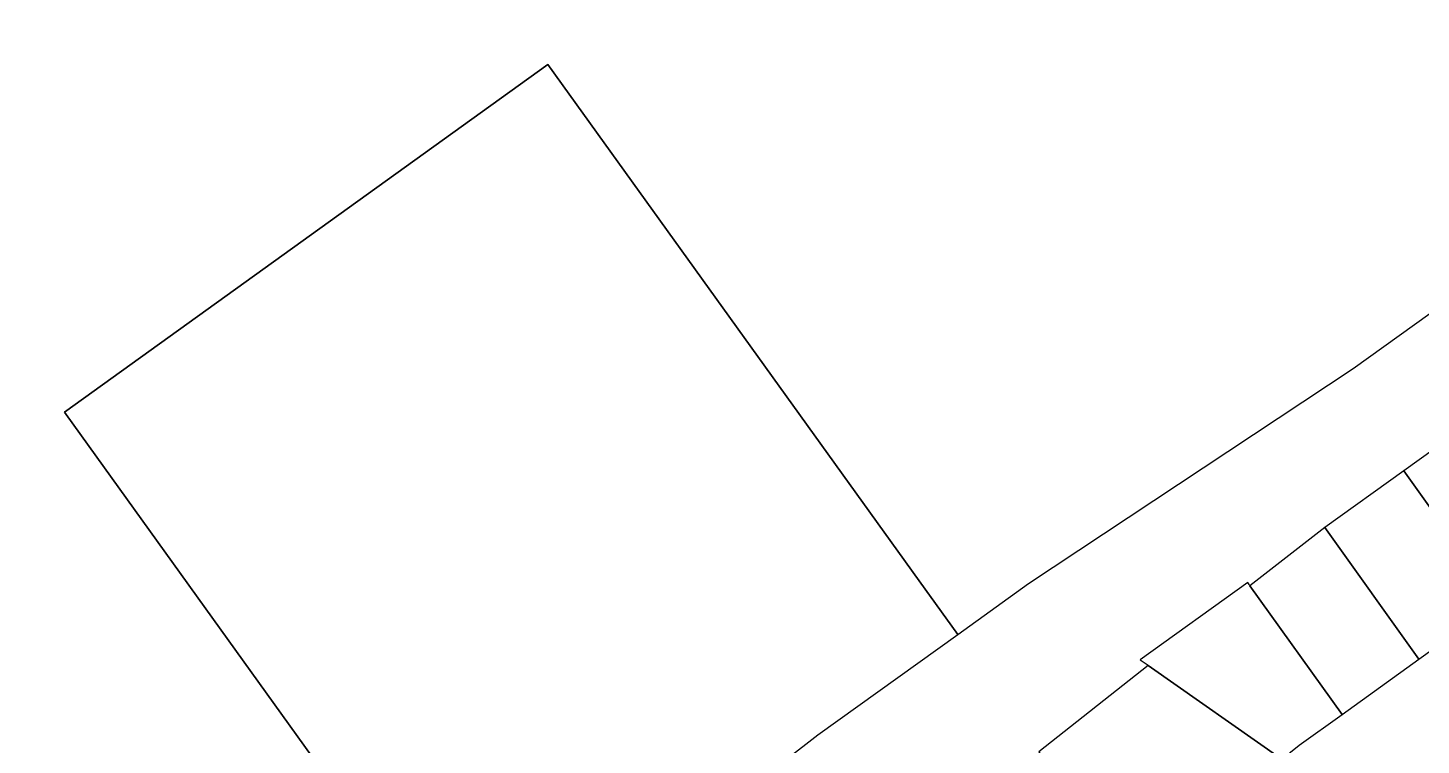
# Model space of a CAD drawing. Header units: metres. Extents: x 1641456 to 1644813, y 5693985 to 5698324.
# Drawn here: x 1643282.6 to 1643609.8, y 5694899.6 to 5695068 of the extents above; entities that cross this region are included whole.
import ezdxf

# ---------------------------------------------------------------- set-up
doc = ezdxf.new("R2010")
doc.units = ezdxf.units.M

msp = doc.modelspace()

# ---------------------------------------------------------------- linework, layer by layer
msp.add_lwpolyline([(1643029.38, 5694582.33), (1643228.55, 5694725.56), (1643336.18, 5694802.96), (1643389.38, 5694841.22), (1643380.63, 5694853.38), (1643291.2, 5694977.75), (1643404.73, 5695059.4), (1643491.91, 5694938.17), (1643500.97, 5694925.59), (1643500.97, 5694925.59), (1643517.62, 5694937.55), (1643593.8, 5694988.05), (1643662.2, 5695037.1), (1643827.02, 5695155.31), (1643825.24, 5695157.78), (1643907.79, 5695216.98), (1643910.57, 5695218.98), (1643928.1, 5695238.43), (1643937.97, 5695245.56), (1643961.98, 5695256), (1644153.25, 5695393.71), (1644482.21, 5695631.95)])
msp.add_lwpolyline([(1643029.38, 5694582.33), (1643228.55, 5694725.56), (1643336.18, 5694802.96), (1643389.38, 5694841.22), (1643380.63, 5694853.38), (1643291.2, 5694977.75), (1643404.73, 5695059.4), (1643491.91, 5694938.17), (1643500.97, 5694925.59), (1643500.97, 5694925.59), (1643517.62, 5694937.55), (1643593.8, 5694988.05), (1643662.2, 5695037.1), (1643827.02, 5695155.31), (1643825.24, 5695157.78), (1643907.79, 5695216.98), (1643910.57, 5695218.98), (1643928.1, 5695238.43), (1643937.97, 5695245.56), (1643961.98, 5695256), (1644153.25, 5695393.71), (1644482.21, 5695631.95)])
msp.add_lwpolyline([(1643029.38, 5694582.33), (1643228.55, 5694725.56), (1643336.18, 5694802.96), (1643389.38, 5694841.22), (1643380.63, 5694853.38), (1643291.2, 5694977.75), (1643404.73, 5695059.4), (1643491.91, 5694938.17), (1643500.97, 5694925.59), (1643500.97, 5694925.59), (1643517.62, 5694937.55), (1643593.8, 5694988.05), (1643662.2, 5695037.1), (1643827.02, 5695155.31), (1643825.24, 5695157.78), (1643907.79, 5695216.98), (1643910.57, 5695218.98), (1643928.1, 5695238.43), (1643937.97, 5695245.56), (1643961.98, 5695256), (1644153.25, 5695393.71), (1644482.21, 5695631.95)])
msp.add_lwpolyline([(1643029.38, 5694582.33), (1643228.55, 5694725.56), (1643336.18, 5694802.96), (1643389.38, 5694841.22), (1643380.63, 5694853.38), (1643291.2, 5694977.75), (1643404.73, 5695059.4), (1643491.91, 5694938.17), (1643500.97, 5694925.59), (1643500.97, 5694925.59), (1643517.62, 5694937.55), (1643593.8, 5694988.05), (1643662.2, 5695037.1), (1643827.02, 5695155.31), (1643825.24, 5695157.78), (1643907.79, 5695216.98), (1643910.57, 5695218.98), (1643928.1, 5695238.43), (1643937.97, 5695245.56), (1643961.98, 5695256), (1644153.25, 5695393.71), (1644482.21, 5695631.95)])
msp.add_lwpolyline([(1643029.38, 5694582.33), (1643228.55, 5694725.56), (1643336.18, 5694802.96), (1643389.38, 5694841.22), (1643380.63, 5694853.38), (1643291.2, 5694977.75), (1643404.73, 5695059.4), (1643491.91, 5694938.17), (1643500.97, 5694925.59), (1643500.97, 5694925.59), (1643517.62, 5694937.55), (1643593.8, 5694988.05), (1643662.2, 5695037.1), (1643827.02, 5695155.31), (1643825.24, 5695157.78), (1643907.79, 5695216.98), (1643910.57, 5695218.98), (1643928.1, 5695238.43), (1643937.97, 5695245.56), (1643961.98, 5695256), (1644153.25, 5695393.71), (1644482.21, 5695631.95)])
msp.add_lwpolyline([(1643029.38, 5694582.33), (1643228.55, 5694725.56), (1643336.18, 5694802.96), (1643389.38, 5694841.22), (1643380.63, 5694853.38), (1643291.2, 5694977.75), (1643404.73, 5695059.4), (1643491.91, 5694938.17), (1643500.97, 5694925.59), (1643500.97, 5694925.59), (1643517.62, 5694937.55), (1643593.8, 5694988.05), (1643662.2, 5695037.1), (1643827.02, 5695155.31), (1643825.24, 5695157.78), (1643907.79, 5695216.98), (1643910.57, 5695218.98), (1643928.1, 5695238.43), (1643937.97, 5695245.56), (1643961.98, 5695256), (1644153.25, 5695393.71), (1644482.21, 5695631.95)])
msp.add_lwpolyline([(1643029.38, 5694582.33), (1643228.55, 5694725.56), (1643336.18, 5694802.96), (1643389.38, 5694841.22), (1643380.63, 5694853.38), (1643291.2, 5694977.75), (1643404.73, 5695059.4), (1643491.91, 5694938.17), (1643500.97, 5694925.59), (1643500.97, 5694925.59), (1643517.62, 5694937.55), (1643593.8, 5694988.05), (1643662.2, 5695037.1), (1643827.02, 5695155.31), (1643825.24, 5695157.78), (1643907.79, 5695216.98), (1643910.57, 5695218.98), (1643928.1, 5695238.43), (1643937.97, 5695245.56), (1643961.98, 5695256), (1644153.25, 5695393.71), (1644482.21, 5695631.95)])
msp.add_lwpolyline([(1643029.38, 5694582.33), (1643228.55, 5694725.56), (1643336.18, 5694802.96), (1643389.38, 5694841.22), (1643380.63, 5694853.38), (1643291.2, 5694977.75), (1643404.73, 5695059.4), (1643491.91, 5694938.17), (1643500.97, 5694925.59), (1643500.97, 5694925.59), (1643517.62, 5694937.55), (1643593.8, 5694988.05), (1643662.2, 5695037.1), (1643827.02, 5695155.31), (1643825.24, 5695157.78), (1643907.79, 5695216.98), (1643910.57, 5695218.98), (1643928.1, 5695238.43), (1643937.97, 5695245.56), (1643961.98, 5695256), (1644153.25, 5695393.71), (1644482.21, 5695631.95)])
msp.add_lwpolyline([(1643029.38, 5694582.33), (1643228.55, 5694725.56), (1643336.18, 5694802.96), (1643389.38, 5694841.22), (1643380.63, 5694853.38), (1643291.2, 5694977.75), (1643404.73, 5695059.4), (1643491.91, 5694938.17), (1643500.97, 5694925.59), (1643500.97, 5694925.59), (1643517.62, 5694937.55), (1643593.8, 5694988.05), (1643662.2, 5695037.1), (1643827.02, 5695155.31), (1643825.24, 5695157.78), (1643907.79, 5695216.98), (1643910.57, 5695218.98), (1643928.1, 5695238.43), (1643937.97, 5695245.56), (1643961.98, 5695256), (1644153.25, 5695393.71), (1644482.21, 5695631.95)])
msp.add_lwpolyline([(1643029.38, 5694582.33), (1643228.55, 5694725.56), (1643336.18, 5694802.96), (1643389.38, 5694841.22), (1643380.63, 5694853.38), (1643291.2, 5694977.75), (1643404.73, 5695059.4), (1643491.91, 5694938.17), (1643500.97, 5694925.59), (1643500.97, 5694925.59), (1643517.62, 5694937.55), (1643593.8, 5694988.05), (1643662.2, 5695037.1), (1643827.02, 5695155.31), (1643825.24, 5695157.78), (1643907.79, 5695216.98), (1643910.57, 5695218.98), (1643928.1, 5695238.43), (1643937.97, 5695245.56), (1643961.98, 5695256), (1644153.25, 5695393.71), (1644482.21, 5695631.95)])
msp.add_lwpolyline([(1643029.38, 5694582.33), (1643228.55, 5694725.56), (1643336.18, 5694802.96), (1643389.38, 5694841.22), (1643380.63, 5694853.38), (1643291.2, 5694977.75), (1643404.73, 5695059.4), (1643491.91, 5694938.17), (1643500.97, 5694925.59), (1643500.97, 5694925.59), (1643517.62, 5694937.55), (1643593.8, 5694988.05), (1643662.2, 5695037.1), (1643827.02, 5695155.31), (1643825.24, 5695157.78), (1643907.79, 5695216.98), (1643910.57, 5695218.98), (1643928.1, 5695238.43), (1643937.97, 5695245.56), (1643961.98, 5695256), (1644153.25, 5695393.71), (1644482.21, 5695631.95)])
msp.add_lwpolyline([(1643029.38, 5694582.33), (1643228.55, 5694725.56), (1643336.18, 5694802.96), (1643389.38, 5694841.22), (1643380.63, 5694853.38), (1643291.2, 5694977.75), (1643404.73, 5695059.4), (1643491.91, 5694938.17), (1643500.97, 5694925.59), (1643500.97, 5694925.59), (1643517.62, 5694937.55), (1643593.8, 5694988.05), (1643662.2, 5695037.1), (1643827.02, 5695155.31), (1643825.24, 5695157.78), (1643907.79, 5695216.98), (1643910.57, 5695218.98), (1643928.1, 5695238.43), (1643937.97, 5695245.56), (1643961.98, 5695256), (1644153.25, 5695393.71), (1644482.21, 5695631.95)])
msp.add_lwpolyline([(1643029.38, 5694582.33), (1643228.55, 5694725.56), (1643336.18, 5694802.96), (1643389.38, 5694841.22), (1643380.63, 5694853.38), (1643291.2, 5694977.75), (1643404.73, 5695059.4), (1643491.91, 5694938.17), (1643500.97, 5694925.59), (1643500.97, 5694925.59), (1643517.62, 5694937.55), (1643593.8, 5694988.05), (1643662.2, 5695037.1), (1643827.02, 5695155.31), (1643825.24, 5695157.78), (1643907.79, 5695216.98), (1643910.57, 5695218.98), (1643928.1, 5695238.43), (1643937.97, 5695245.56), (1643961.98, 5695256), (1644153.25, 5695393.71), (1644482.21, 5695631.95)])
msp.add_lwpolyline([(1643029.38, 5694582.33), (1643228.55, 5694725.56), (1643336.18, 5694802.96), (1643389.38, 5694841.22), (1643380.63, 5694853.38), (1643291.2, 5694977.75), (1643404.73, 5695059.4), (1643491.91, 5694938.17), (1643500.97, 5694925.59), (1643500.97, 5694925.59), (1643517.62, 5694937.55), (1643593.8, 5694988.05), (1643662.2, 5695037.1), (1643827.02, 5695155.31), (1643825.24, 5695157.78), (1643907.79, 5695216.98), (1643910.57, 5695218.98), (1643928.1, 5695238.43), (1643937.97, 5695245.56), (1643961.98, 5695256), (1644153.25, 5695393.71), (1644482.21, 5695631.95)])
msp.add_lwpolyline([(1643029.38, 5694582.33), (1643228.55, 5694725.56), (1643336.18, 5694802.96), (1643389.38, 5694841.22), (1643380.63, 5694853.38), (1643291.2, 5694977.75), (1643404.73, 5695059.4), (1643491.91, 5694938.17), (1643500.97, 5694925.59), (1643500.97, 5694925.59), (1643517.62, 5694937.55), (1643593.8, 5694988.05), (1643662.2, 5695037.1), (1643827.02, 5695155.31), (1643825.24, 5695157.78), (1643907.79, 5695216.98), (1643910.57, 5695218.98), (1643928.1, 5695238.43), (1643937.97, 5695245.56), (1643961.98, 5695256), (1644153.25, 5695393.71), (1644482.21, 5695631.95)])
msp.add_lwpolyline([(1643029.38, 5694582.33), (1643228.55, 5694725.56), (1643336.18, 5694802.96), (1643389.38, 5694841.22), (1643380.63, 5694853.38), (1643291.2, 5694977.75), (1643404.73, 5695059.4), (1643491.91, 5694938.17), (1643500.97, 5694925.59), (1643500.97, 5694925.59), (1643517.62, 5694937.55), (1643593.8, 5694988.05), (1643662.2, 5695037.1), (1643827.02, 5695155.31), (1643825.24, 5695157.78), (1643907.79, 5695216.98), (1643910.57, 5695218.98), (1643928.1, 5695238.43), (1643937.97, 5695245.56), (1643961.98, 5695256), (1644153.25, 5695393.71), (1644482.21, 5695631.95)])
msp.add_lwpolyline([(1643029.38, 5694582.33), (1643228.55, 5694725.56), (1643336.18, 5694802.96), (1643389.38, 5694841.22), (1643380.63, 5694853.38), (1643291.2, 5694977.75), (1643404.73, 5695059.4), (1643491.91, 5694938.17), (1643500.97, 5694925.59), (1643500.97, 5694925.59), (1643517.62, 5694937.55), (1643593.8, 5694988.05), (1643662.2, 5695037.1), (1643827.02, 5695155.31), (1643825.24, 5695157.78), (1643907.79, 5695216.98), (1643910.57, 5695218.98), (1643928.1, 5695238.43), (1643937.97, 5695245.56), (1643961.98, 5695256), (1644153.25, 5695393.71), (1644482.21, 5695631.95)])
msp.add_lwpolyline([(1643029.38, 5694582.33), (1643228.55, 5694725.56), (1643336.18, 5694802.96), (1643389.38, 5694841.22), (1643380.63, 5694853.38), (1643291.2, 5694977.75), (1643404.73, 5695059.4), (1643491.91, 5694938.17), (1643500.97, 5694925.59), (1643500.97, 5694925.59), (1643517.62, 5694937.55), (1643593.8, 5694988.05), (1643662.2, 5695037.1), (1643827.02, 5695155.31), (1643825.24, 5695157.78), (1643907.79, 5695216.98), (1643910.57, 5695218.98), (1643928.1, 5695238.43), (1643937.97, 5695245.56), (1643961.98, 5695256), (1644153.25, 5695393.71), (1644482.21, 5695631.95)])
msp.add_lwpolyline([(1643029.38, 5694582.33), (1643228.55, 5694725.56), (1643336.18, 5694802.96), (1643389.38, 5694841.22), (1643380.63, 5694853.38), (1643291.2, 5694977.75), (1643404.73, 5695059.4), (1643491.91, 5694938.17), (1643500.97, 5694925.59), (1643500.97, 5694925.59), (1643517.62, 5694937.55), (1643593.8, 5694988.05), (1643662.2, 5695037.1), (1643827.02, 5695155.31), (1643825.24, 5695157.78), (1643907.79, 5695216.98), (1643910.57, 5695218.98), (1643928.1, 5695238.43), (1643937.97, 5695245.56), (1643961.98, 5695256), (1644153.25, 5695393.71), (1644482.21, 5695631.95)])
msp.add_lwpolyline([(1643029.38, 5694582.33), (1643228.55, 5694725.56), (1643336.18, 5694802.96), (1643389.38, 5694841.22), (1643380.63, 5694853.38), (1643291.2, 5694977.75), (1643404.73, 5695059.4), (1643491.91, 5694938.17), (1643500.97, 5694925.59), (1643500.97, 5694925.59), (1643517.62, 5694937.55), (1643593.8, 5694988.05), (1643662.2, 5695037.1), (1643827.02, 5695155.31), (1643825.24, 5695157.78), (1643907.79, 5695216.98), (1643910.57, 5695218.98), (1643928.1, 5695238.43), (1643937.97, 5695245.56), (1643961.98, 5695256), (1644153.25, 5695393.71), (1644482.21, 5695631.95)])
msp.add_lwpolyline([(1643029.38, 5694582.33), (1643228.55, 5694725.56), (1643336.18, 5694802.96), (1643389.38, 5694841.22), (1643380.63, 5694853.38), (1643291.2, 5694977.75), (1643404.73, 5695059.4), (1643491.91, 5694938.17), (1643500.97, 5694925.59), (1643500.97, 5694925.59), (1643517.62, 5694937.55), (1643593.8, 5694988.05), (1643662.2, 5695037.1), (1643827.02, 5695155.31), (1643825.24, 5695157.78), (1643907.79, 5695216.98), (1643910.57, 5695218.98), (1643928.1, 5695238.43), (1643937.97, 5695245.56), (1643961.98, 5695256), (1644153.25, 5695393.71), (1644482.21, 5695631.95)])
msp.add_lwpolyline([(1643029.38, 5694582.33), (1643228.55, 5694725.56), (1643336.18, 5694802.96), (1643389.38, 5694841.22), (1643380.63, 5694853.38), (1643291.2, 5694977.75), (1643404.73, 5695059.4), (1643491.91, 5694938.17), (1643500.97, 5694925.59), (1643500.97, 5694925.59), (1643517.62, 5694937.55), (1643593.8, 5694988.05), (1643662.2, 5695037.1), (1643827.02, 5695155.31), (1643825.24, 5695157.78), (1643907.79, 5695216.98), (1643910.57, 5695218.98), (1643928.1, 5695238.43), (1643937.97, 5695245.56), (1643961.98, 5695256), (1644153.25, 5695393.71), (1644482.21, 5695631.95)])
msp.add_lwpolyline([(1643029.38, 5694582.33), (1643228.55, 5694725.56), (1643336.18, 5694802.96), (1643389.38, 5694841.22), (1643380.63, 5694853.38), (1643291.2, 5694977.75), (1643404.73, 5695059.4), (1643491.91, 5694938.17), (1643500.97, 5694925.59), (1643500.97, 5694925.59), (1643517.62, 5694937.55), (1643593.8, 5694988.05), (1643662.2, 5695037.1), (1643827.02, 5695155.31), (1643825.24, 5695157.78), (1643907.79, 5695216.98), (1643910.57, 5695218.98), (1643928.1, 5695238.43), (1643937.97, 5695245.56), (1643961.98, 5695256), (1644153.25, 5695393.71), (1644482.21, 5695631.95)])
msp.add_lwpolyline([(1643029.38, 5694582.33), (1643228.55, 5694725.56), (1643336.18, 5694802.96), (1643389.38, 5694841.22), (1643380.63, 5694853.38), (1643291.2, 5694977.75), (1643404.73, 5695059.4), (1643491.91, 5694938.17), (1643500.97, 5694925.59), (1643500.97, 5694925.59), (1643517.62, 5694937.55), (1643593.8, 5694988.05), (1643662.2, 5695037.1), (1643827.02, 5695155.31), (1643825.24, 5695157.78), (1643907.79, 5695216.98), (1643910.57, 5695218.98), (1643928.1, 5695238.43), (1643937.97, 5695245.56), (1643961.98, 5695256), (1644153.25, 5695393.71), (1644482.21, 5695631.95)])
msp.add_lwpolyline([(1643029.38, 5694582.33), (1643228.55, 5694725.56), (1643336.18, 5694802.96), (1643389.38, 5694841.22), (1643380.63, 5694853.38), (1643291.2, 5694977.75), (1643404.73, 5695059.4), (1643491.91, 5694938.17), (1643500.97, 5694925.59), (1643500.97, 5694925.59), (1643517.62, 5694937.55), (1643593.8, 5694988.05), (1643662.2, 5695037.1), (1643827.02, 5695155.31), (1643825.24, 5695157.78), (1643907.79, 5695216.98), (1643910.57, 5695218.98), (1643928.1, 5695238.43), (1643937.97, 5695245.56), (1643961.98, 5695256), (1644153.25, 5695393.71), (1644482.21, 5695631.95)])
msp.add_lwpolyline([(1643029.38, 5694582.33), (1643228.55, 5694725.56), (1643336.18, 5694802.96), (1643389.38, 5694841.22), (1643380.63, 5694853.38), (1643291.2, 5694977.75), (1643404.73, 5695059.4), (1643491.91, 5694938.17), (1643500.97, 5694925.59), (1643500.97, 5694925.59), (1643517.62, 5694937.55), (1643593.8, 5694988.05), (1643662.2, 5695037.1), (1643827.02, 5695155.31), (1643825.24, 5695157.78), (1643907.79, 5695216.98), (1643910.57, 5695218.98), (1643928.1, 5695238.43), (1643937.97, 5695245.56), (1643961.98, 5695256), (1644153.25, 5695393.71), (1644482.21, 5695631.95)])
msp.add_lwpolyline([(1643029.38, 5694582.33), (1643228.55, 5694725.56), (1643336.18, 5694802.96), (1643389.38, 5694841.22), (1643380.63, 5694853.38), (1643291.2, 5694977.75), (1643404.73, 5695059.4), (1643491.91, 5694938.17), (1643500.97, 5694925.59), (1643500.97, 5694925.59), (1643517.62, 5694937.55), (1643593.8, 5694988.05), (1643662.2, 5695037.1), (1643827.02, 5695155.31), (1643825.24, 5695157.78), (1643907.79, 5695216.98), (1643910.57, 5695218.98), (1643928.1, 5695238.43), (1643937.97, 5695245.56), (1643961.98, 5695256), (1644153.25, 5695393.71), (1644482.21, 5695631.95)])
msp.add_lwpolyline([(1643029.38, 5694582.33), (1643228.55, 5694725.56), (1643336.18, 5694802.96), (1643389.38, 5694841.22), (1643380.63, 5694853.38), (1643291.2, 5694977.75), (1643404.73, 5695059.4), (1643491.91, 5694938.17), (1643500.97, 5694925.59), (1643500.97, 5694925.59), (1643517.62, 5694937.55), (1643593.8, 5694988.05), (1643662.2, 5695037.1), (1643827.02, 5695155.31), (1643825.24, 5695157.78), (1643907.79, 5695216.98), (1643910.57, 5695218.98), (1643928.1, 5695238.43), (1643937.97, 5695245.56), (1643961.98, 5695256), (1644153.25, 5695393.71), (1644482.21, 5695631.95)])
msp.add_lwpolyline([(1643029.38, 5694582.33), (1643228.55, 5694725.56), (1643336.18, 5694802.96), (1643389.38, 5694841.22), (1643380.63, 5694853.38), (1643291.2, 5694977.75), (1643404.73, 5695059.4), (1643491.91, 5694938.17), (1643500.97, 5694925.59), (1643500.97, 5694925.59), (1643517.62, 5694937.55), (1643593.8, 5694988.05), (1643662.2, 5695037.1), (1643827.02, 5695155.31), (1643825.24, 5695157.78), (1643907.79, 5695216.98), (1643910.57, 5695218.98), (1643928.1, 5695238.43), (1643937.97, 5695245.56), (1643961.98, 5695256), (1644153.25, 5695393.71), (1644482.21, 5695631.95)])
msp.add_lwpolyline([(1643029.38, 5694582.33), (1643228.55, 5694725.56), (1643336.18, 5694802.96), (1643389.38, 5694841.22), (1643380.63, 5694853.38), (1643291.2, 5694977.75), (1643404.73, 5695059.4), (1643491.91, 5694938.17), (1643500.97, 5694925.59), (1643500.97, 5694925.59), (1643517.62, 5694937.55), (1643593.8, 5694988.05), (1643662.2, 5695037.1), (1643827.02, 5695155.31), (1643825.24, 5695157.78), (1643907.79, 5695216.98), (1643910.57, 5695218.98), (1643928.1, 5695238.43), (1643937.97, 5695245.56), (1643961.98, 5695256), (1644153.25, 5695393.71), (1644482.21, 5695631.95)])
msp.add_lwpolyline([(1643029.38, 5694582.33), (1643228.55, 5694725.56), (1643336.18, 5694802.96), (1643389.38, 5694841.22), (1643380.63, 5694853.38), (1643291.2, 5694977.75), (1643404.73, 5695059.4), (1643491.91, 5694938.17), (1643500.97, 5694925.59), (1643500.97, 5694925.59), (1643517.62, 5694937.55), (1643593.8, 5694988.05), (1643662.2, 5695037.1), (1643827.02, 5695155.31), (1643825.24, 5695157.78), (1643907.79, 5695216.98), (1643910.57, 5695218.98), (1643928.1, 5695238.43), (1643937.97, 5695245.56), (1643961.98, 5695256), (1644153.25, 5695393.71), (1644482.21, 5695631.95)])
msp.add_lwpolyline([(1643029.38, 5694582.33), (1643228.55, 5694725.56), (1643336.18, 5694802.96), (1643389.38, 5694841.22), (1643380.63, 5694853.38), (1643291.2, 5694977.75), (1643404.73, 5695059.4), (1643491.91, 5694938.17), (1643500.97, 5694925.59), (1643500.97, 5694925.59), (1643517.62, 5694937.55), (1643593.8, 5694988.05), (1643662.2, 5695037.1), (1643827.02, 5695155.31), (1643825.24, 5695157.78), (1643907.79, 5695216.98), (1643910.57, 5695218.98), (1643928.1, 5695238.43), (1643937.97, 5695245.56), (1643961.98, 5695256), (1644153.25, 5695393.71), (1644482.21, 5695631.95)])
msp.add_lwpolyline([(1643029.38, 5694582.33), (1643228.55, 5694725.56), (1643336.18, 5694802.96), (1643389.38, 5694841.22), (1643380.63, 5694853.38), (1643291.2, 5694977.75), (1643404.73, 5695059.4), (1643491.91, 5694938.17), (1643500.97, 5694925.59), (1643500.97, 5694925.59), (1643517.62, 5694937.55), (1643593.8, 5694988.05), (1643662.2, 5695037.1), (1643827.02, 5695155.31), (1643825.24, 5695157.78), (1643907.79, 5695216.98), (1643910.57, 5695218.98), (1643928.1, 5695238.43), (1643937.97, 5695245.56), (1643961.98, 5695256), (1644153.25, 5695393.71), (1644482.21, 5695631.95)])
msp.add_lwpolyline([(1643029.38, 5694582.33), (1643228.55, 5694725.56), (1643336.18, 5694802.96), (1643389.38, 5694841.22), (1643380.63, 5694853.38), (1643291.2, 5694977.75), (1643404.73, 5695059.4), (1643491.91, 5694938.17), (1643500.97, 5694925.59), (1643500.97, 5694925.59), (1643517.62, 5694937.55), (1643593.8, 5694988.05), (1643662.2, 5695037.1), (1643827.02, 5695155.31), (1643825.24, 5695157.78), (1643907.79, 5695216.98), (1643910.57, 5695218.98), (1643928.1, 5695238.43), (1643937.97, 5695245.56), (1643961.98, 5695256), (1644153.25, 5695393.71), (1644482.21, 5695631.95)])
msp.add_lwpolyline([(1643029.38, 5694582.33), (1643228.55, 5694725.56), (1643336.18, 5694802.96), (1643389.38, 5694841.22), (1643380.63, 5694853.38), (1643291.2, 5694977.75), (1643404.73, 5695059.4), (1643491.91, 5694938.17), (1643500.97, 5694925.59), (1643500.97, 5694925.59), (1643517.62, 5694937.55), (1643593.8, 5694988.05), (1643662.2, 5695037.1), (1643827.02, 5695155.31), (1643825.24, 5695157.78), (1643907.79, 5695216.98), (1643910.57, 5695218.98), (1643928.1, 5695238.43), (1643937.97, 5695245.56), (1643961.98, 5695256), (1644153.25, 5695393.71), (1644482.21, 5695631.95)])
msp.add_lwpolyline([(1643029.38, 5694582.33), (1643228.55, 5694725.56), (1643336.18, 5694802.96), (1643389.38, 5694841.22), (1643380.63, 5694853.38), (1643291.2, 5694977.75), (1643404.73, 5695059.4), (1643491.91, 5694938.17), (1643500.97, 5694925.59), (1643500.97, 5694925.59), (1643517.62, 5694937.55), (1643593.8, 5694988.05), (1643662.2, 5695037.1), (1643827.02, 5695155.31), (1643825.24, 5695157.78), (1643907.79, 5695216.98), (1643910.57, 5695218.98), (1643928.1, 5695238.43), (1643937.97, 5695245.56), (1643961.98, 5695256), (1644153.25, 5695393.71), (1644482.21, 5695631.95)])
msp.add_lwpolyline([(1643029.38, 5694582.33), (1643228.55, 5694725.56), (1643336.18, 5694802.96), (1643389.38, 5694841.22), (1643380.63, 5694853.38), (1643291.2, 5694977.75), (1643404.73, 5695059.4), (1643491.91, 5694938.17), (1643500.97, 5694925.59), (1643500.97, 5694925.59), (1643517.62, 5694937.55), (1643593.8, 5694988.05), (1643662.2, 5695037.1), (1643827.02, 5695155.31), (1643825.24, 5695157.78), (1643907.79, 5695216.98), (1643910.57, 5695218.98), (1643928.1, 5695238.43), (1643937.97, 5695245.56), (1643961.98, 5695256), (1644153.25, 5695393.71), (1644482.21, 5695631.95)])
msp.add_lwpolyline([(1643029.38, 5694582.33), (1643228.55, 5694725.56), (1643336.18, 5694802.96), (1643389.38, 5694841.22), (1643380.63, 5694853.38), (1643291.2, 5694977.75), (1643404.73, 5695059.4), (1643491.91, 5694938.17), (1643500.97, 5694925.59), (1643500.97, 5694925.59), (1643517.62, 5694937.55), (1643593.8, 5694988.05), (1643662.2, 5695037.1), (1643827.02, 5695155.31), (1643825.24, 5695157.78), (1643907.79, 5695216.98), (1643910.57, 5695218.98), (1643928.1, 5695238.43), (1643937.97, 5695245.56), (1643961.98, 5695256), (1644153.25, 5695393.71), (1644482.21, 5695631.95)])
msp.add_lwpolyline([(1643029.38, 5694582.33), (1643228.55, 5694725.56), (1643336.18, 5694802.96), (1643389.38, 5694841.22), (1643380.63, 5694853.38), (1643291.2, 5694977.75), (1643404.73, 5695059.4), (1643491.91, 5694938.17), (1643500.97, 5694925.59), (1643500.97, 5694925.59), (1643517.62, 5694937.55), (1643593.8, 5694988.05), (1643662.2, 5695037.1), (1643827.02, 5695155.31), (1643825.24, 5695157.78), (1643907.79, 5695216.98), (1643910.57, 5695218.98), (1643928.1, 5695238.43), (1643937.97, 5695245.56), (1643961.98, 5695256), (1644153.25, 5695393.71), (1644482.21, 5695631.95)])
msp.add_lwpolyline([(1643029.38, 5694582.33), (1643228.55, 5694725.56), (1643336.18, 5694802.96), (1643389.38, 5694841.22), (1643380.63, 5694853.38), (1643291.2, 5694977.75), (1643404.73, 5695059.4), (1643491.91, 5694938.17), (1643500.97, 5694925.59), (1643500.97, 5694925.59), (1643517.62, 5694937.55), (1643593.8, 5694988.05), (1643662.2, 5695037.1), (1643827.02, 5695155.31), (1643825.24, 5695157.78), (1643907.79, 5695216.98), (1643910.57, 5695218.98), (1643928.1, 5695238.43), (1643937.97, 5695245.56), (1643961.98, 5695256), (1644153.25, 5695393.71), (1644482.21, 5695631.95)])
msp.add_lwpolyline([(1643029.38, 5694582.33), (1643228.55, 5694725.56), (1643336.18, 5694802.96), (1643389.38, 5694841.22), (1643380.63, 5694853.38), (1643291.2, 5694977.75), (1643404.73, 5695059.4), (1643491.91, 5694938.17), (1643500.97, 5694925.59), (1643500.97, 5694925.59), (1643517.62, 5694937.55), (1643593.8, 5694988.05), (1643662.2, 5695037.1), (1643827.02, 5695155.31), (1643825.24, 5695157.78), (1643907.79, 5695216.98), (1643910.57, 5695218.98), (1643928.1, 5695238.43), (1643937.97, 5695245.56), (1643961.98, 5695256), (1644153.25, 5695393.71), (1644482.21, 5695631.95)])
msp.add_lwpolyline([(1643029.38, 5694582.33), (1643228.55, 5694725.56), (1643336.18, 5694802.96), (1643389.38, 5694841.22), (1643380.63, 5694853.38), (1643291.2, 5694977.75), (1643404.73, 5695059.4), (1643491.91, 5694938.17), (1643500.97, 5694925.59), (1643500.97, 5694925.59), (1643517.62, 5694937.55), (1643593.8, 5694988.05), (1643662.2, 5695037.1), (1643827.02, 5695155.31), (1643825.24, 5695157.78), (1643907.79, 5695216.98), (1643910.57, 5695218.98), (1643928.1, 5695238.43), (1643937.97, 5695245.56), (1643961.98, 5695256), (1644153.25, 5695393.71), (1644482.21, 5695631.95)])
msp.add_lwpolyline([(1643029.38, 5694582.33), (1643228.55, 5694725.56), (1643336.18, 5694802.96), (1643389.38, 5694841.22), (1643380.63, 5694853.38), (1643291.2, 5694977.75), (1643404.73, 5695059.4), (1643491.91, 5694938.17), (1643500.97, 5694925.59), (1643500.97, 5694925.59), (1643517.62, 5694937.55), (1643593.8, 5694988.05), (1643662.2, 5695037.1), (1643827.02, 5695155.31), (1643825.24, 5695157.78), (1643907.79, 5695216.98), (1643910.57, 5695218.98), (1643928.1, 5695238.43), (1643937.97, 5695245.56), (1643961.98, 5695256), (1644153.25, 5695393.71), (1644482.21, 5695631.95)])
msp.add_lwpolyline([(1643029.38, 5694582.33), (1643228.55, 5694725.56), (1643336.18, 5694802.96), (1643389.38, 5694841.22), (1643380.63, 5694853.38), (1643291.2, 5694977.75), (1643404.73, 5695059.4), (1643491.91, 5694938.17), (1643500.97, 5694925.59), (1643500.97, 5694925.59), (1643517.62, 5694937.55), (1643593.8, 5694988.05), (1643662.2, 5695037.1), (1643827.02, 5695155.31), (1643825.24, 5695157.78), (1643907.79, 5695216.98), (1643910.57, 5695218.98), (1643928.1, 5695238.43), (1643937.97, 5695245.56), (1643961.98, 5695256), (1644153.25, 5695393.71), (1644482.21, 5695631.95)])
msp.add_lwpolyline([(1643029.38, 5694582.33), (1643228.55, 5694725.56), (1643336.18, 5694802.96), (1643389.38, 5694841.22), (1643380.63, 5694853.38), (1643291.2, 5694977.75), (1643404.73, 5695059.4), (1643491.91, 5694938.17), (1643500.97, 5694925.59), (1643500.97, 5694925.59), (1643517.62, 5694937.55), (1643593.8, 5694988.05), (1643662.2, 5695037.1), (1643827.02, 5695155.31), (1643825.24, 5695157.78), (1643907.79, 5695216.98), (1643910.57, 5695218.98), (1643928.1, 5695238.43), (1643937.97, 5695245.56), (1643961.98, 5695256), (1644153.25, 5695393.71), (1644482.21, 5695631.95)])
msp.add_lwpolyline([(1643029.38, 5694582.33), (1643228.55, 5694725.56), (1643336.18, 5694802.96), (1643389.38, 5694841.22), (1643380.63, 5694853.38), (1643291.2, 5694977.75), (1643404.73, 5695059.4), (1643491.91, 5694938.17), (1643500.97, 5694925.59), (1643500.97, 5694925.59), (1643517.62, 5694937.55), (1643593.8, 5694988.05), (1643662.2, 5695037.1), (1643827.02, 5695155.31), (1643825.24, 5695157.78), (1643907.79, 5695216.98), (1643910.57, 5695218.98), (1643928.1, 5695238.43), (1643937.97, 5695245.56), (1643961.98, 5695256), (1644153.25, 5695393.71), (1644482.21, 5695631.95)])
msp.add_lwpolyline([(1643029.38, 5694582.33), (1643228.55, 5694725.56), (1643336.18, 5694802.96), (1643389.38, 5694841.22), (1643380.63, 5694853.38), (1643291.2, 5694977.75), (1643404.73, 5695059.4), (1643491.91, 5694938.17), (1643500.97, 5694925.59), (1643500.97, 5694925.59), (1643517.62, 5694937.55), (1643593.8, 5694988.05), (1643662.2, 5695037.1), (1643827.02, 5695155.31), (1643825.24, 5695157.78), (1643907.79, 5695216.98), (1643910.57, 5695218.98), (1643928.1, 5695238.43), (1643937.97, 5695245.56), (1643961.98, 5695256), (1644153.25, 5695393.71), (1644482.21, 5695631.95)])
msp.add_lwpolyline([(1643029.38, 5694582.33), (1643228.55, 5694725.56), (1643336.18, 5694802.96), (1643389.38, 5694841.22), (1643380.63, 5694853.38), (1643291.2, 5694977.75), (1643404.73, 5695059.4), (1643491.91, 5694938.17), (1643500.97, 5694925.59), (1643500.97, 5694925.59), (1643517.62, 5694937.55), (1643593.8, 5694988.05), (1643662.2, 5695037.1), (1643827.02, 5695155.31), (1643825.24, 5695157.78), (1643907.79, 5695216.98), (1643910.57, 5695218.98), (1643928.1, 5695238.43), (1643937.97, 5695245.56), (1643961.98, 5695256), (1644153.25, 5695393.71), (1644482.21, 5695631.95)])
msp.add_lwpolyline([(1643029.38, 5694582.33), (1643228.55, 5694725.56), (1643336.18, 5694802.96), (1643389.38, 5694841.22), (1643380.63, 5694853.38), (1643291.2, 5694977.75), (1643404.73, 5695059.4), (1643491.91, 5694938.17), (1643500.97, 5694925.59), (1643500.97, 5694925.59), (1643517.62, 5694937.55), (1643593.8, 5694988.05), (1643662.2, 5695037.1), (1643827.02, 5695155.31), (1643825.24, 5695157.78), (1643907.79, 5695216.98), (1643910.57, 5695218.98), (1643928.1, 5695238.43), (1643937.97, 5695245.56), (1643961.98, 5695256), (1644153.25, 5695393.71), (1644482.21, 5695631.95)])
for points in [[(1643500.97, 5694925.59), (1643491.91, 5694938.17), (1643404.73, 5695059.4), (1643291.2, 5694977.75), (1643380.63, 5694853.38), (1643389.38, 5694841.22), (1643395.95, 5694845.94), (1643468.14, 5694902.01), (1643500.97, 5694925.59)], [(1643646.38, 5694946.35), (1643624.24, 5694977.32), (1643605.69, 5694964.01), (1643627.83, 5694933.04), (1643646.38, 5694946.35)], [(1643627.83, 5694933.04), (1643605.69, 5694964.01), (1643587.14, 5694950.69), (1643609.27, 5694919.73), (1643627.83, 5694933.04)], [(1643609.27, 5694919.73), (1643587.14, 5694950.69), (1643569.6, 5694937.01), (1643591.21, 5694906.77), (1643609.27, 5694919.73)], [(1643569.6, 5694937.01), (1643569.42, 5694937.26), (1643569.08, 5694937.73), (1643543.85, 5694919.62), (1643545.46, 5694918.49), (1643545.72, 5694918.31), (1643577.36, 5694896.01), (1643579.14, 5694897.9), (1643581.15, 5694899.55), (1643591.21, 5694906.77), (1643569.6, 5694937.01)], [(1643577.36, 5694896.01), (1643545.72, 5694918.31), (1643520.03, 5694898.04), (1643520.21, 5694897.8), (1643528.91, 5694885.68), (1643535.67, 5694876.28), (1643572.84, 5694881.48), (1643572.81, 5694884.6), (1643573.27, 5694887.68), (1643574.19, 5694890.66), (1643575.57, 5694893.46), (1643577.36, 5694896.01)]]:
    msp.add_lwpolyline(points, close=True)

doc.saveas('drawing.dxf')
